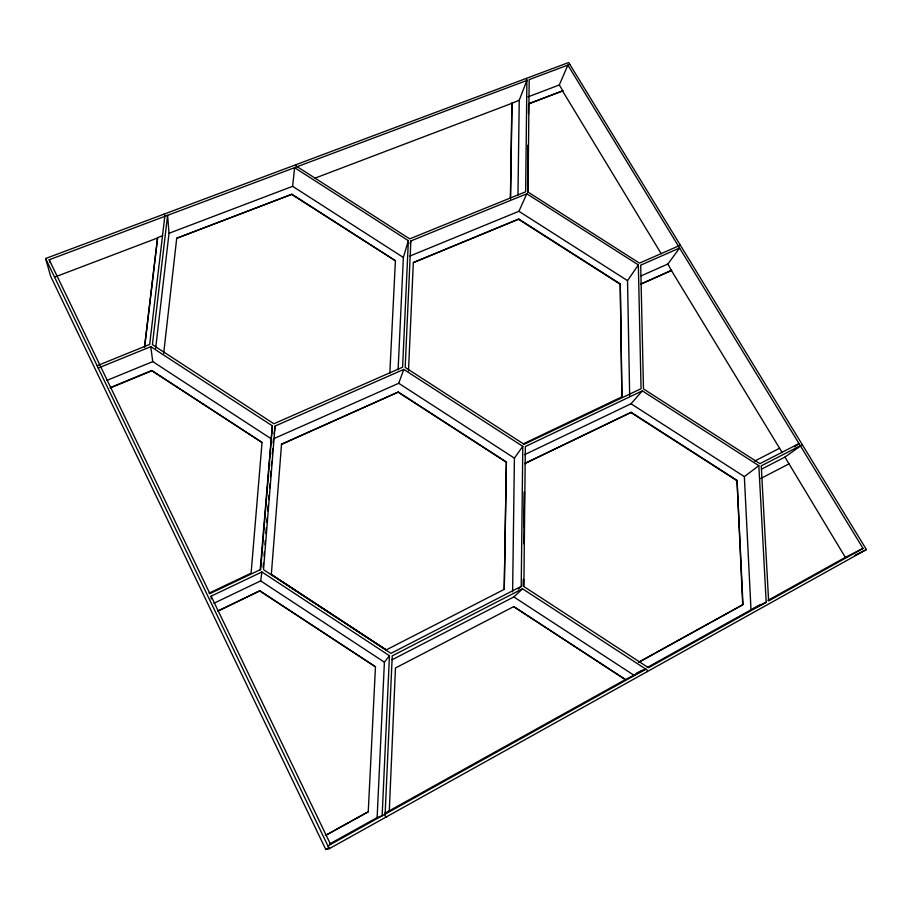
<?xml version="1.0" encoding="UTF-8"?>
<svg xmlns="http://www.w3.org/2000/svg" width="912" height="912" viewBox="0 0 912 912"><rect width="100%" height="100%" fill="white"/><g stroke="black" fill="none" stroke-linecap="round" stroke-linejoin="round"><path stroke-width="1.37" d="M518.335 589.129L521.219 586.382L522.793 446.344L403.788 369.417L275.059 426.064L274.124 433.702M523.317 586.427L523.397 579.371M523.955 527.17L524.332 491.887M527.592 185.797L528.025 145.008M523.488 586.268L523.556 579.211M523.933 543.917L524.491 491.682M527.672 192.489L528.162 146.057M528.504 113.704L528.607 103.854L562.829 90.79L559.307 84.976L567.868 65.105L569.818 64.364M512.612 591.774L514.414 458.143L522.793 446.344M517.97 195.179L519.247 100.206L526.897 80.45L526.897 79.321L525.768 78.603L45.6 258.518L50.582 276.097L325.766 849.482L329.255 848.696L866.4 549.56L568.689 62.518L525.768 78.603M506.388 461.985L504.233 589.437L506.388 461.985L398.327 392.023L281.512 444.281L398.327 392.023M510.401 197.927L511.883 103.318L519.247 100.206M510.515 199.01L512.031 102.953M408.496 370.888L413.33 262.588L518.803 219.062L620.251 283.86L621.916 396.994L620.251 283.86M211.196 598.933L211.117 596.174L261.904 571.972L389.447 655.717L382.139 815.795L327.932 845.926M49.966 262.462L49.214 259.76L294.599 167.671L408.371 240.677L402.602 367.205L273.885 423.761L152.407 344.645L167.591 215.335L169.028 233.278L155.633 348.395M410.856 240.939L405.179 367.433L524.092 444.304L641.056 388.706L638.343 264.913L526.817 193.789L410.856 240.939L410.069 243.515M329.574 843.999L377.135 817.562L384.408 662.18L389.447 655.717M398.099 369.77L403.366 257.48L408.371 240.677M368.254 811.783L325.481 835.449L368.254 811.783L375.47 666.786L259.863 590.805L217.694 611.074M389.8 373.498L395.409 260.741L291.965 194.233L176.723 238.26L163.67 353.423M504.393 589.277L386.243 649.903L271.331 574.469L281.546 444.053M260.171 570.011L272.346 425.847L150.788 346.663L98.245 368.06L45.6 258.518M272.346 425.847L260.684 569.498L209.897 593.655L49.214 259.76M263.135 567.355L263.477 563.126M264.047 556.058L264.377 551.817M264.947 544.76L265.289 540.52M265.859 533.452L266.315 527.797M266.771 522.154L267.113 517.913M267.683 510.845L268.139 505.202M268.595 499.548L268.937 495.307M269.507 488.239L269.849 484.01M270.419 476.942L270.875 471.287M271.331 465.644L271.673 461.404M272.243 454.336L272.699 448.681M273.155 443.038L273.497 438.797L398.726 383.291L403.788 369.417M275.059 426.064L263.511 569.681L390.952 653.345L521.219 586.382M296.092 164.662L295.99 165.916L409.693 238.864L525.654 191.794L526.897 80.45L294.599 167.671L292.627 186.322L169.028 233.278M110.284 387.634L151.711 370.546L262.04 442.491L251.096 573.169L209.008 593.165M262.04 442.491L151.711 370.546M176.723 238.26L291.965 194.233M144.518 347.164L157.616 237.622L162.587 235.729M144.563 347.461L157.616 237.622M213.91 603.254L260.661 580.887L261.904 571.972M218.971 610.607L259.863 590.805M271.331 574.469L386.243 649.903M395.409 260.741L291.931 194.587M413.33 262.588L518.803 219.062M528.607 103.854L562.829 90.79M409.727 256.112L518.905 211.288L526.817 193.789M629.679 395.979L627.524 280.645L638.343 264.913M641.227 275.823L667.869 264.013L679.622 248.018L640.691 265.164L643.484 388.922L759.935 463.661L799.049 443.551L794.648 446.812M640.84 284.202L671.437 270.568L667.869 264.013M375.47 666.786L259.84 590.965M524.594 454.666L631.013 403.777L642.322 390.86L758.841 465.656L766.194 602.262L648.466 667.721L523.876 586.553L525.346 446.549L642.322 390.86M524.628 463.672L631.172 412.315L737.044 480.385L742.984 604.622L638.446 662.42M392.137 659.741L513.832 596.95L522.519 588.787L647.212 670.024L647.246 671.608M625.529 679.531L513.707 606.605L625.301 679.634L645.878 669.157L382.139 815.795L377.135 817.562M639.46 661.85L742.699 604.77L737.044 480.385M782.302 452.728L671.437 270.568M647.258 667.459L750.998 609.809L744.352 476.611L758.841 465.656M761.509 469.167L784.947 457.072L802.309 444.714M784.947 457.072L845.333 557.369L863.048 548.42L567.868 65.105L529.188 79.606L528.025 192.067L639.472 263.135L680.352 245.191M325.766 849.482L329.506 847.396M384.659 813.379L625.301 679.634M642.322 670.195L636.143 673.626L643.541 670.081M753.358 608.498L760.585 604.462M767.95 600.37L845.333 557.369M863.048 548.42L768.611 600.928L761.246 465.85L800.371 445.717M513.707 606.605L395.466 667.994L389.299 810.802M760.608 478.572L789.04 463.832M522.519 588.787L392.24 655.865L385.046 815.898L386.471 816.833M754.6 461.119L779.589 448.237M854.954 555.294L866.4 549.56M750.998 609.809L766.194 602.262M524.788 463.456L631.172 412.315M523.328 443.836L622.121 396.743M641.045 283.906L671.665 270.26M110.352 387.908L151.745 370.819M106.864 380.441L152.749 361.608L270.864 438.581M97.139 365.723L149.671 344.405L164.958 215.05L163.738 214.252M528.025 96.877L559.307 84.976M55.427 276.803L157.651 237.952M315.187 178.079L511.883 103.318M518.905 211.288L627.524 280.645M518.654 219.393L620.046 284.156M292.627 186.322L403.366 257.48M631.013 403.777L744.352 476.611M630.956 412.555L736.782 480.59M398.726 383.291L514.414 458.143M398.225 392.285L506.24 462.202M513.832 596.95L633.623 675.028M260.661 580.887L384.408 662.18M562.67 91.154L661.223 253.707M211.117 596.174L330.6 844.444M98.245 368.06L329.255 848.696M150.788 346.663L152.749 361.608"/></g></svg>
